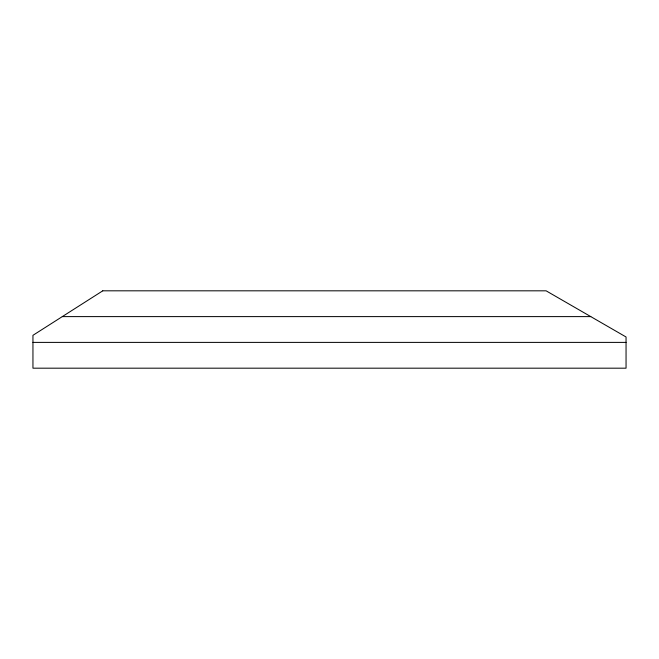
<?xml version="1.0" encoding="UTF-8"?>
<svg xmlns="http://www.w3.org/2000/svg" width="659" height="659" viewBox="0 0 659 659"><rect width="100%" height="100%" fill="white"/><g stroke="black" fill="none" stroke-linecap="round" stroke-linejoin="round"><path stroke-width="0.99" d="M62.308 316.608L590.769 316.608M32.95 342.392L626.05 342.392M102.755 290.833L32.95 335.316L32.95 368.183L626.05 368.183L626.05 336.98L546.113 290.825L102.771 290.817"/></g></svg>
